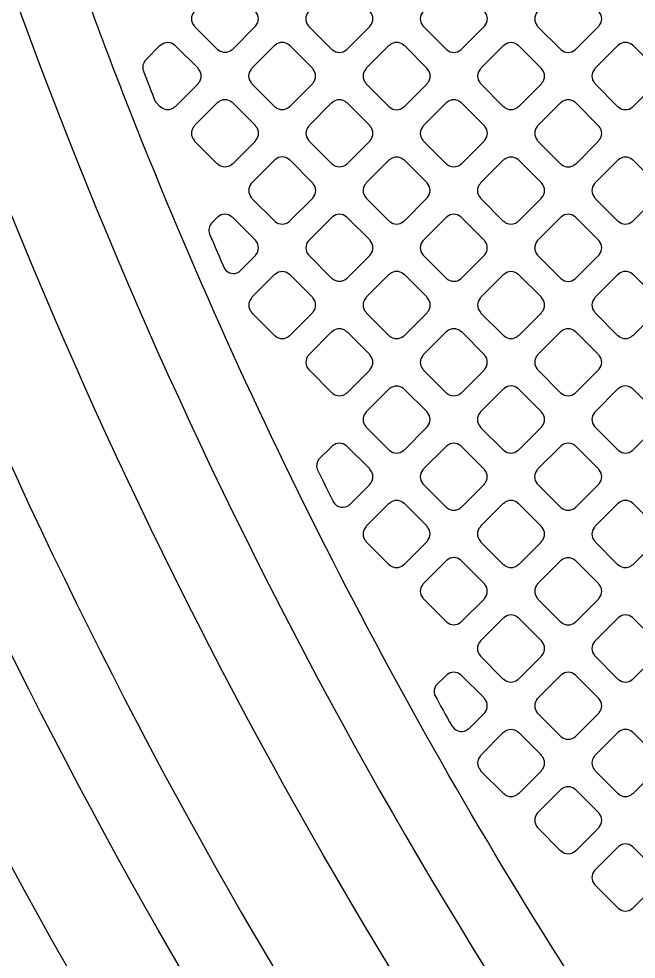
# Model space of a CAD drawing. Header units: millimetres. Extents: x 3440 to 3572, y 2 to 96.
# Drawn here: x 3524.9 to 3526.063, y 61.106 to 62.876 of the extents above; entities that cross this region are included whole.
import ezdxf

# ---------------------------------------------------------------- set-up
doc = ezdxf.new("R2010")
doc.units = ezdxf.units.MM
doc.header["$LTSCALE"] = 23.1
doc.layers.add('gbr-dxf', color=7, linetype='CONTINUOUS')

msp = doc.modelspace()

# ---------------------------------------------------------------- linework, layer by layer
at = {"layer": 'gbr-dxf', "linetype": 'Continuous'}
for points in [[(3527.8751, 56.7413), (3525.3338, 59.2826, -0.042133), (3525.3297, 59.2875, -0.16673), (3522.868, 66.4618, -0.014135)], [(3522.9442, 66.4618, 0.166721), (3525.3895, 59.3347), (3527.9302, 56.794, -0.01212)], [(3527.6921, 56.4731), (3525.0518, 59.1135, -0.042015), (3525.0477, 59.1183, -0.166954), (3522.5566, 66.371, -0.014027)], [(3522.6328, 66.3694, 0.16691), (3525.1076, 59.1655), (3527.744, 56.529, -0.019676)], [(3528.0485, 57.0068), (3525.5329, 59.5224, -0.042856), (3525.5287, 59.5273, -0.165958), (3523.2172, 66.2997, -0.01087)], [(3523.2934, 66.2983, 0.165913), (3525.5887, 59.5744), (3528.1004, 57.0627, -0.019676)], [(3528.7117, 57.7123), (3526.1736, 60.2504, -0.047409), (3526.1639, 60.2609, -0.163793), (3524.1677, 66.1912, -0.009935)], [(3524.3201, 66.189, 0.163577), (3526.2816, 60.3579), (3528.821, 57.8184, -0.008901)], [(3528.21, 57.2557), (3525.6624, 59.8033, -0.041025), (3525.6544, 59.8128, -0.164875), (3523.4951, 66.183, -0.009972)], [(3523.6475, 66.1809, 0.164763), (3525.7739, 59.9073), (3528.315, 57.3663, -0.013686)], [(3528.4854, 57.4579), (3525.9145, 60.0288, -0.041071), (3525.9062, 60.0381, -0.164322), (3523.8291, 66.1836, -0.007717)], [(3523.9815, 66.1834, 0.164179), (3526.0241, 60.1348), (3528.5916, 57.5673, -0.008541)], [(3522.407, 66.1102, 0.012838), (3522.4361, 65.4972, -0.017977), (3522.4362, 65.4956, 0.148382), (3524.9332, 59.0169), (3524.9335, 59.0165, 0.019899), (3524.9437, 59.0054, -0.01365), (3524.9445, 59.0045), (3525.1541, 58.7949, -0.018805), (3525.1553, 58.7937, 0.111695), (3525.2579, 58.729, -0.017124), (3525.2594, 58.7284, -0.221605), (3525.3809, 58.6071, -0.020682), (3525.3816, 58.6053, 0.111689), (3525.4464, 58.5027, -0.023293)], [(3525.9476, 61.0597, -0.048303), (3525.1122, 62.695, -0.021621), (3525.1114, 62.6969, -0.01136), (3524.9619, 63.1029, -0.023391), (3524.9612, 63.105, -0.01815), (3524.7611, 63.7668, -0.019795)]]:
    msp.add_lwpolyline(points, format="xyb", dxfattribs=at)
for points in [[(3525.2299, 62.863, -0.083317), (3525.2308, 62.8616), (3525.2735, 62.8189, -0.096111), (3525.2751, 62.8179, 0.37981), (3525.3011, 62.8179, -0.095956), (3525.3028, 62.8189), (3525.3452, 62.8614, -0.096111), (3525.3462, 62.863, 0.37981), (3525.3462, 62.889, -0.096458), (3525.3452, 62.8907), (3525.3028, 62.9331, -0.100824), (3525.3011, 62.9341, 0.379731), (3525.2751, 62.9341, -0.096723), (3525.2734, 62.9331), (3525.2309, 62.8906, -0.096627), (3525.2299, 62.889, 0.379731)], [(3525.4453, 62.863, -0.087784), (3525.4462, 62.8615), (3525.4889, 62.8188, -0.100151), (3525.4907, 62.8178, 0.37981), (3525.5166, 62.8178, -0.095956), (3525.5183, 62.8188), (3525.5609, 62.8614, -0.096332), (3525.5619, 62.863, 0.37981), (3525.5619, 62.889, -0.092348), (3525.5609, 62.8906), (3525.5182, 62.9333, -0.096111), (3525.5166, 62.9343, 0.379731), (3525.4906, 62.9343, -0.096458), (3525.489, 62.9333), (3525.4463, 62.8906, -0.096627), (3525.4453, 62.889, 0.379731)], [(3525.661, 62.863, -0.09253), (3525.6619, 62.8614), (3525.7045, 62.8188, -0.104691), (3525.7063, 62.8178, 0.379451), (3525.7323, 62.8178, -0.096117), (3525.7339, 62.8188), (3525.7764, 62.8613, -0.095796), (3525.7774, 62.8629, 0.37889), (3525.7774, 62.8889, -0.087947), (3525.7765, 62.8904), (3525.7336, 62.9332, -0.092228), (3525.7321, 62.9342, 0.379249), (3525.7061, 62.9341, -0.096723), (3525.7045, 62.9331), (3525.6619, 62.8906, -0.096857), (3525.661, 62.889, 0.379731)], [(3525.8765, 62.8629, -0.099964), (3525.8775, 62.8612), (3525.92, 62.8187, -0.096332), (3525.9216, 62.8177, 0.37981), (3525.9476, 62.8177, -0.096625), (3525.9492, 62.8187), (3525.992, 62.8614, -0.096111), (3525.9929, 62.8631, 0.37981), (3525.9929, 62.889, -0.096458), (3525.992, 62.8907), (3525.9495, 62.9331, -0.100824), (3525.9478, 62.9342, 0.379731), (3525.9218, 62.9342, -0.096723), (3525.9201, 62.9332), (3525.8775, 62.8905, -0.096857), (3525.8765, 62.8889, 0.379731)], [(3525.1343, 62.7781, -0.053468), (3525.1345, 62.7776, 0.001687), (3525.1571, 62.7195), (3525.1655, 62.7111, -0.103421), (3525.1673, 62.71, 0.379083), (3525.1933, 62.7101, -0.095956), (3525.1949, 62.7111), (3525.2375, 62.7537, -0.096332), (3525.2385, 62.7553, 0.37981), (3525.2385, 62.7813, -0.104392), (3525.2375, 62.7831), (3525.1952, 62.8254, -0.107961), (3525.1933, 62.8264, 0.379471), (3525.1674, 62.8264, -0.09601), (3525.1657, 62.8255), (3525.1386, 62.7983, 0.277347)], [(3525.3376, 62.7554, -0.092061), (3525.3386, 62.7538), (3525.3814, 62.711, -0.087865), (3525.3829, 62.71, 0.379422), (3525.4089, 62.7101, -0.096625), (3525.4105, 62.711), (3525.453, 62.7535, -0.096332), (3525.454, 62.7552, 0.37981), (3525.454, 62.7811, -0.104392), (3525.453, 62.7829), (3525.4104, 62.8255, -0.092233), (3525.4088, 62.8265, 0.3795), (3525.3829, 62.8265, -0.096259), (3525.3812, 62.8255), (3525.3386, 62.7829, -0.096227), (3525.3376, 62.7813, 0.378699)], [(3525.5532, 62.7552, -0.092348), (3525.5541, 62.7536), (3525.5969, 62.7108, -0.088202), (3525.5984, 62.7099, 0.37981), (3525.6244, 62.7099, -0.095956), (3525.626, 62.7109), (3525.6687, 62.7536, -0.096332), (3525.6697, 62.7552, 0.37981), (3525.6697, 62.7812, -0.087784), (3525.6688, 62.7827), (3525.626, 62.8255, -0.092233), (3525.6244, 62.8265, 0.379731), (3525.5985, 62.8265, -0.096458), (3525.5968, 62.8255), (3525.5541, 62.7828, -0.096627), (3525.5532, 62.7812, 0.379731)], [(3525.7688, 62.7552, -0.096458), (3525.7698, 62.7535), (3525.8124, 62.711, -0.092289), (3525.8139, 62.71, 0.37981), (3525.8399, 62.71, -0.096625), (3525.8415, 62.711), (3525.8841, 62.7536, -0.096111), (3525.8851, 62.7552, 0.37981), (3525.8851, 62.7812, -0.083792), (3525.8842, 62.7826), (3525.8414, 62.8254, -0.088207), (3525.8399, 62.8263, 0.379731), (3525.814, 62.8263, -0.096723), (3525.8123, 62.8254), (3525.7698, 62.7828, -0.096857), (3525.7688, 62.7812, 0.379731)], [(3525.9842, 62.7552, -0.103917), (3525.9853, 62.7534), (3526.0278, 62.7109, -0.10046), (3526.0295, 62.7099, 0.37981), (3526.0554, 62.7099, -0.096625), (3526.0571, 62.7109), (3526.0997, 62.7535, -0.096111), (3526.1007, 62.7552, 0.37981), (3526.1007, 62.7811, -0.108195), (3526.0996, 62.783), (3526.0571, 62.8255, -0.096627), (3526.0555, 62.8265, 0.379731), (3526.0295, 62.8265, -0.096625), (3526.0279, 62.8255), (3525.9852, 62.7828, -0.096111), (3525.9842, 62.7812, 0.379731)], [(3525.2298, 62.6475, -0.095968), (3525.2308, 62.6459), (3525.2733, 62.6033, -0.107982), (3525.2752, 62.6023, 0.379422), (3525.3011, 62.6023, -0.096625), (3525.3028, 62.6033), (3525.3454, 62.6459, -0.096111), (3525.3464, 62.6475, 0.379451), (3525.3464, 62.6735, -0.100588), (3525.3454, 62.6752), (3525.3028, 62.7177, -0.104101), (3525.301, 62.7188, 0.379249), (3525.2751, 62.7187, -0.096458), (3525.2734, 62.7178), (3525.2308, 62.6751, -0.096627), (3525.2298, 62.6734, 0.379357)], [(3525.4454, 62.6475, -0.083262), (3525.4463, 62.6461), (3525.4892, 62.6032, -0.096328), (3525.4908, 62.6023, 0.379422), (3525.5168, 62.6023, -0.096625), (3525.5184, 62.6033), (3525.5609, 62.6458, -0.096332), (3525.5619, 62.6474, 0.37981), (3525.5619, 62.6734, -0.096625), (3525.5609, 62.675), (3525.5183, 62.7176, -0.100151), (3525.5166, 62.7186, 0.379357), (3525.4906, 62.7186, -0.096507), (3525.489, 62.7177), (3525.4464, 62.6751, -0.096423), (3525.4454, 62.6734, 0.379)], [(3525.6609, 62.6474, -0.087946), (3525.6619, 62.6459), (3525.7045, 62.6033, -0.100093), (3525.7062, 62.6023, 0.378952), (3525.7321, 62.6023, -0.09601), (3525.7338, 62.6032), (3525.7764, 62.6459, -0.096328), (3525.7774, 62.6475, 0.379422), (3525.7774, 62.6735, -0.092348), (3525.7764, 62.6751), (3525.7339, 62.7176, -0.096111), (3525.7322, 62.7186, 0.379731), (3525.7063, 62.7186, -0.096458), (3525.7046, 62.7176), (3525.6619, 62.675, -0.096627), (3525.661, 62.6733, 0.379357)], [(3525.8765, 62.6475, -0.096458), (3525.8775, 62.6459), (3525.9202, 62.6032, -0.092289), (3525.9217, 62.6022, 0.37981), (3525.9477, 62.6022, -0.096625), (3525.9494, 62.6032), (3525.992, 62.6458, -0.096111), (3525.9929, 62.6474, 0.37981), (3525.9929, 62.6734, -0.083792), (3525.992, 62.6748), (3525.9491, 62.7177, -0.088207), (3525.9476, 62.7186, 0.379731), (3525.9217, 62.7186, -0.096625), (3525.92, 62.7177), (3525.8775, 62.6751, -0.096111), (3525.8765, 62.6735, 0.379731)], [(3525.3377, 62.5397, -0.103956), (3525.3387, 62.5379), (3525.3812, 62.4954, -0.100093), (3525.3829, 62.4944, 0.379422), (3525.4089, 62.4944, -0.096625), (3525.4105, 62.4954), (3525.4531, 62.538, -0.096111), (3525.4541, 62.5397, 0.379451), (3525.4541, 62.5656, -0.1082), (3525.4531, 62.5675), (3525.4106, 62.61, -0.096539), (3525.4089, 62.611, 0.379249), (3525.383, 62.611, -0.096458), (3525.3813, 62.61), (3525.3387, 62.5673, -0.096627), (3525.3377, 62.5657, 0.379357)], [(3525.5533, 62.5656, 0.37947), (3525.5533, 62.5397, -0.087784), (3525.5542, 62.5382), (3525.597, 62.4954, -0.083651), (3525.5984, 62.4945, 0.37981), (3525.6244, 62.4945, -0.095956), (3525.626, 62.4955), (3525.6686, 62.5381, -0.096111), (3525.6696, 62.5397, 0.379451), (3525.6696, 62.5657, -0.092029), (3525.6687, 62.5672), (3525.626, 62.6099, -0.095895), (3525.6244, 62.6108, 0.378699), (3525.5985, 62.6108, -0.095862), (3525.5968, 62.6099), (3525.5543, 62.5673, -0.096423)], [(3525.7687, 62.5397, -0.092348), (3525.7696, 62.5381), (3525.8124, 62.4953, -0.088202), (3525.8139, 62.4944, 0.37981), (3525.8399, 62.4944, -0.095956), (3525.8415, 62.4954), (3525.8843, 62.5381, -0.096332), (3525.8852, 62.5397, 0.37981), (3525.8852, 62.5657, -0.087784), (3525.8843, 62.5672), (3525.8415, 62.61, -0.092233), (3525.8399, 62.6109, 0.379731), (3525.814, 62.6109, -0.096458), (3525.8123, 62.61), (3525.7697, 62.5673, -0.096627), (3525.7687, 62.5656, 0.379731)], [(3525.9843, 62.5657, 0.37947), (3525.9844, 62.5397, -0.100399), (3525.9854, 62.538), (3526.0278, 62.4955, -0.096627), (3526.0295, 62.4945, 0.37981), (3526.0554, 62.4945, -0.096119), (3526.0571, 62.4955), (3526.0996, 62.538, -0.095819), (3526.1006, 62.5397, 0.379308), (3526.1006, 62.5656, -0.096507), (3526.0996, 62.5672), (3526.0569, 62.61, -0.083772), (3526.0555, 62.6108, 0.379), (3526.0295, 62.6109, -0.095968), (3526.0279, 62.6099), (3525.9853, 62.5673, -0.096527)], [(3525.2591, 62.471, -0.044628), (3525.2592, 62.4706, 0.001928), (3525.2877, 62.4047, 0.382701), (3525.3147, 62.3995), (3525.3454, 62.4302, -0.096121), (3525.3463, 62.4319, 0.379364), (3525.3463, 62.4578, -0.092029), (3525.3454, 62.4594), (3525.3027, 62.5021, -0.095895), (3525.301, 62.5031, 0.37891), (3525.2751, 62.5031, -0.095862), (3525.2734, 62.5021), (3525.2629, 62.4915, 0.281293)], [(3525.4454, 62.4318, -0.096625), (3525.4464, 62.4302), (3525.4888, 62.3878, -0.107961), (3525.4907, 62.3868, 0.37981), (3525.5166, 62.3868, -0.095956), (3525.5183, 62.3877), (3525.5609, 62.4304, -0.096332), (3525.5619, 62.432, 0.37981), (3525.5619, 62.458, -0.10047), (3525.5609, 62.4597), (3525.5185, 62.5021, -0.10399), (3525.5167, 62.5031, 0.379731), (3525.4907, 62.5031, -0.096458), (3525.4891, 62.5021), (3525.4464, 62.4594, -0.096627), (3525.4454, 62.4578, 0.379731)], [(3525.6609, 62.4579, 0.379249), (3525.661, 62.432, -0.083328), (3525.6618, 62.4306), (3525.7047, 62.3877, -0.096332), (3525.7063, 62.3868, 0.379451), (3525.7323, 62.3867, -0.096117), (3525.7339, 62.3877), (3525.7764, 62.4303, -0.095895), (3525.7774, 62.4319, 0.379201), (3525.7774, 62.4578, -0.096625), (3525.7764, 62.4595), (3525.7338, 62.5021, -0.100151), (3525.7321, 62.5031, 0.3795), (3525.7061, 62.5031, -0.096475), (3525.7045, 62.5021), (3525.6619, 62.4595, -0.096195)], [(3525.8765, 62.4319, -0.092348), (3525.8775, 62.4303), (3525.9201, 62.3876, -0.088202), (3525.9216, 62.3867, 0.37981), (3525.9476, 62.3867, -0.095956), (3525.9492, 62.3877), (3525.992, 62.4304, -0.096332), (3525.9929, 62.432, 0.37981), (3525.9929, 62.458, -0.087784), (3525.992, 62.4595), (3525.9493, 62.5022, -0.092233), (3525.9478, 62.5031, 0.379731), (3525.9218, 62.5031, -0.096458), (3525.9202, 62.5021), (3525.8775, 62.4595, -0.096627), (3525.8765, 62.4578, 0.379731)], [(3525.3378, 62.3242, -0.099971), (3525.3388, 62.3225), (3525.3813, 62.28, -0.096328), (3525.3829, 62.279, 0.379422), (3525.4089, 62.279, -0.096625), (3525.4105, 62.28), (3525.453, 62.3225, -0.096332), (3525.454, 62.3241, 0.37981), (3525.454, 62.3501, -0.096625), (3525.453, 62.3517), (3525.4103, 62.3944, -0.083651), (3525.4089, 62.3953, 0.3795), (3525.383, 62.3953, -0.096259), (3525.3813, 62.3944), (3525.3387, 62.3518, -0.096227), (3525.3378, 62.3501, 0.378699)], [(3525.5532, 62.3242, -0.10047), (3525.5542, 62.3224), (3525.5968, 62.2798, -0.096332), (3525.5984, 62.2789, 0.37981), (3525.6244, 62.2789, -0.096625), (3525.626, 62.2798), (3525.6687, 62.3226, -0.096111), (3525.6697, 62.3242, 0.37981), (3525.6697, 62.3502, -0.096458), (3525.6687, 62.3518), (3525.6262, 62.3944, -0.100499), (3525.6244, 62.3954, 0.379731), (3525.5985, 62.3954, -0.096458), (3525.5968, 62.3944), (3525.5541, 62.3518, -0.096627), (3525.5532, 62.3501, 0.379731)], [(3525.7688, 62.3242, -0.08798), (3525.7697, 62.3227), (3525.8126, 62.2798, -0.083168), (3525.814, 62.279, 0.378747), (3525.8399, 62.279, -0.09601), (3525.8415, 62.2799), (3525.8841, 62.3226, -0.095916), (3525.8851, 62.3242, 0.379422), (3525.8851, 62.3502, -0.092348), (3525.8842, 62.3517), (3525.8416, 62.3943, -0.096111), (3525.8399, 62.3953, 0.379731), (3525.814, 62.3953, -0.096458), (3525.8123, 62.3943), (3525.7698, 62.3518, -0.096627), (3525.7688, 62.3501, 0.3795)], [(3525.9842, 62.3501, 0.379249), (3525.9842, 62.3242, -0.096458), (3525.9852, 62.3225), (3526.0278, 62.28, -0.092289), (3526.0293, 62.279, 0.379308), (3526.0553, 62.279, -0.095968), (3526.0569, 62.28), (3526.0996, 62.3226, -0.096328), (3526.1006, 62.3243, 0.379422), (3526.1006, 62.3502, -0.10047), (3526.0995, 62.352), (3526.057, 62.3945, -0.088202), (3526.0555, 62.3954, 0.3795), (3526.0295, 62.3955, -0.096969), (3526.0279, 62.3945), (3525.9852, 62.3518, -0.096842)], [(3525.4454, 62.2424, 0.37947), (3525.4454, 62.2164, -0.092348), (3525.4464, 62.2149), (3525.489, 62.1723, -0.10399), (3525.4908, 62.1712, 0.379308), (3525.5167, 62.1712, -0.09601), (3525.5184, 62.1722), (3525.5609, 62.2147, -0.096227), (3525.5619, 62.2164, 0.379422), (3525.5619, 62.2423, -0.088014), (3525.561, 62.2438), (3525.5181, 62.2866, -0.092233), (3525.5166, 62.2876, 0.379357), (3525.4906, 62.2876, -0.096507), (3525.489, 62.2866), (3525.4464, 62.244, -0.096423)], [(3525.6609, 62.2163, -0.096117), (3525.6619, 62.2147), (3525.7043, 62.1723, -0.10771), (3525.7062, 62.1712, 0.379201), (3525.7321, 62.1712, -0.095956), (3525.7338, 62.1722), (3525.7764, 62.2148, -0.096332), (3525.7774, 62.2165, 0.379308), (3525.7774, 62.2424, -0.100076), (3525.7764, 62.2441), (3525.734, 62.2866, -0.10417), (3525.7322, 62.2876, 0.37947), (3525.7063, 62.2876, -0.096458), (3525.7046, 62.2866), (3525.6619, 62.2439, -0.096627), (3525.661, 62.2423, 0.3795)], [(3525.8765, 62.2165, -0.087784), (3525.8774, 62.215), (3525.9202, 62.1722, -0.083651), (3525.9216, 62.1713, 0.37981), (3525.9476, 62.1713, -0.095956), (3525.9492, 62.1723), (3525.9918, 62.2149, -0.096111), (3525.9928, 62.2165, 0.37981), (3525.9928, 62.2425, -0.09253), (3525.9919, 62.244), (3525.9493, 62.2866, -0.096627), (3525.9476, 62.2876, 0.379731), (3525.9217, 62.2876, -0.096723), (3525.92, 62.2866), (3525.8775, 62.2441, -0.096627), (3525.8765, 62.2424, 0.379731)], [(3525.5533, 62.1086, -0.096625), (3525.5543, 62.107), (3525.5968, 62.0644, -0.092233), (3525.5984, 62.0635, 0.379451), (3525.6244, 62.0635, -0.09601), (3525.626, 62.0644), (3525.6686, 62.1071, -0.095796), (3525.6696, 62.1087, 0.378779), (3525.6696, 62.1346, -0.083262), (3525.6687, 62.136), (3525.6259, 62.1789, -0.088207), (3525.6244, 62.1798, 0.37947), (3525.5985, 62.1798, -0.096458), (3525.5968, 62.1788), (3525.5543, 62.1363, -0.096627), (3525.5533, 62.1346, 0.379731)], [(3525.7687, 62.1086, -0.10047), (3525.7697, 62.1069), (3525.8122, 62.0645, -0.096111), (3525.8138, 62.0635, 0.37981), (3525.8398, 62.0635, -0.095956), (3525.8414, 62.0645), (3525.8841, 62.1072, -0.096332), (3525.8851, 62.1088, 0.37981), (3525.8851, 62.1348, -0.096625), (3525.8841, 62.1364), (3525.8417, 62.1789, -0.100151), (3525.8399, 62.1799, 0.379731), (3525.814, 62.1799, -0.096458), (3525.8123, 62.1789), (3525.7697, 62.1363, -0.096627), (3525.7687, 62.1346, 0.379731)], [(3525.9842, 62.1347, 0.379249), (3525.9842, 62.1088, -0.092348), (3525.9852, 62.1072), (3526.028, 62.0644, -0.088202), (3526.0295, 62.0635, 0.37981), (3526.0554, 62.0635, -0.095956), (3526.0571, 62.0645), (3526.0996, 62.107, -0.096111), (3526.1006, 62.1086, 0.379451), (3526.1006, 62.1346, -0.104473), (3526.0995, 62.1364), (3526.0569, 62.179, -0.091578), (3526.0553, 62.1799, 0.378939), (3526.0294, 62.1799, -0.096475), (3526.0278, 62.179), (3525.9852, 62.1364, -0.096195)], [(3525.4617, 62.0283, 0.001837), (3525.4919, 61.9671, -0.029288), (3525.4923, 61.9664, 0.475384), (3525.5229, 61.9614, -0.023724), (3525.5233, 61.9618), (3525.5609, 61.9993, -0.095895), (3525.5619, 62.001, 0.379422), (3525.5618, 62.0269, -0.096625), (3525.5609, 62.0286), (3525.5184, 62.071, -0.100151), (3525.5167, 62.072, 0.37926), (3525.4907, 62.0721, -0.095968), (3525.4891, 62.0711), (3525.4645, 62.0465, 0.241425)], [(3525.661, 62.0009, -0.096458), (3525.662, 61.9993), (3525.7045, 61.9567, -0.092289), (3525.7061, 61.9558, 0.37981), (3525.7321, 61.9558, -0.096625), (3525.7337, 61.9568), (3525.7763, 61.9994, -0.096332), (3525.7773, 62.001, 0.37981), (3525.7773, 62.027, -0.083317), (3525.7764, 62.0284), (3525.7336, 62.0712, -0.088202), (3525.7321, 62.0721, 0.379731), (3525.7062, 62.0721, -0.096458), (3525.7045, 62.0711), (3525.662, 62.0286, -0.096857), (3525.661, 62.0269, 0.379731)], [(3525.8764, 62.0009, -0.10047), (3525.8774, 61.9992), (3525.92, 61.9566, -0.096111), (3525.9216, 61.9557, 0.37981), (3525.9476, 61.9557, -0.095956), (3525.9492, 61.9566), (3525.992, 61.9994, -0.096332), (3525.9929, 62.001, 0.37981), (3525.9929, 62.027, -0.096625), (3525.992, 62.0286), (3525.9494, 62.0712, -0.100151), (3525.9476, 62.0722, 0.379731), (3525.9217, 62.0722, -0.096458), (3525.92, 62.0712), (3525.8774, 62.0286, -0.096627), (3525.8764, 62.0269, 0.379731)], [(3525.5532, 61.8931, -0.092348), (3525.5541, 61.8916), (3525.5968, 61.8489, -0.088202), (3525.5983, 61.848, 0.37981), (3525.6242, 61.848, -0.095956), (3525.6259, 61.8489), (3525.6686, 61.8917, -0.096111), (3525.6696, 61.8933, 0.37981), (3525.6696, 61.9193, -0.088014), (3525.6687, 61.9208), (3525.626, 61.9634, -0.092289), (3525.6244, 61.9644, 0.379731), (3525.5985, 61.9644, -0.096723), (3525.5968, 61.9634), (3525.5541, 61.9207, -0.096627), (3525.5532, 61.9191, 0.379731)], [(3525.7687, 61.8933, -0.09601), (3525.7696, 61.8916), (3525.8124, 61.8489, -0.092398), (3525.8139, 61.8479, 0.379422), (3525.8399, 61.848, -0.096625), (3525.8415, 61.8489), (3525.8841, 61.8915, -0.096332), (3525.8851, 61.8932, 0.37981), (3525.8851, 61.9191, -0.083317), (3525.8842, 61.9205), (3525.8413, 61.9635, -0.088202), (3525.8398, 61.9644, 0.379357), (3525.8139, 61.9644, -0.096507), (3525.8122, 61.9634), (3525.7696, 61.9208, -0.096423), (3525.7687, 61.9192, 0.379)], [(3525.9842, 61.8931, -0.104392), (3525.9853, 61.8914), (3526.0278, 61.8489, -0.10046), (3526.0295, 61.8479, 0.37981), (3526.0554, 61.8479, -0.096625), (3526.0571, 61.8488), (3526.0997, 61.8915, -0.096111), (3526.1007, 61.8931, 0.37981), (3526.1007, 61.9191, -0.108195), (3526.0996, 61.9209), (3526.0571, 61.9634, -0.096627), (3526.0555, 61.9644, 0.379731), (3526.0295, 61.9644, -0.096475), (3526.0279, 61.9634), (3525.9852, 61.9208, -0.096627), (3525.9842, 61.9191, 0.379731)], [(3525.6608, 61.7854, -0.088014), (3525.6618, 61.7839), (3525.7045, 61.7412, -0.100824), (3525.7062, 61.7402, 0.379451), (3525.7321, 61.7402, -0.096117), (3525.7338, 61.7412), (3525.7764, 61.7838, -0.095895), (3525.7774, 61.7855, 0.37889), (3525.7774, 61.8114, -0.092029), (3525.7765, 61.813), (3525.7337, 61.8557, -0.096539), (3525.7321, 61.8567, 0.379249), (3525.7061, 61.8567, -0.096458), (3525.7045, 61.8557), (3525.6618, 61.813, -0.096857), (3525.6608, 61.8114, 0.379731)], [(3525.8765, 61.8114, 0.37947), (3525.8765, 61.7854, -0.096625), (3525.8775, 61.7838), (3525.9202, 61.7411, -0.092233), (3525.9217, 61.7401, 0.379308), (3525.9477, 61.7401, -0.09601), (3525.9493, 61.7411), (3525.992, 61.7837, -0.096227), (3525.9929, 61.7854, 0.379422), (3525.9929, 61.8113, -0.083601), (3525.992, 61.8127), (3525.9491, 61.8556, -0.088202), (3525.9476, 61.8566, 0.379357), (3525.9217, 61.8566, -0.096507), (3525.92, 61.8556), (3525.8775, 61.813, -0.096423)], [(3525.7687, 61.6776, -0.09253), (3525.7696, 61.676), (3525.8124, 61.6332, -0.088202), (3525.8139, 61.6323, 0.37981), (3525.8399, 61.6323, -0.095956), (3525.8415, 61.6333), (3525.8843, 61.676, -0.096332), (3525.8852, 61.6777, 0.37981), (3525.8852, 61.7036, -0.087784), (3525.8843, 61.7051), (3525.8415, 61.7479, -0.092233), (3525.8399, 61.7489, 0.379731), (3525.814, 61.7489, -0.096458), (3525.8123, 61.7479), (3525.7697, 61.7052, -0.096857), (3525.7687, 61.7036, 0.379731)], [(3525.9844, 61.6776, -0.10047), (3525.9854, 61.6759), (3526.0278, 61.6334, -0.096332), (3526.0295, 61.6325, 0.379451), (3526.0554, 61.6324, -0.096117), (3526.0571, 61.6334), (3526.0996, 61.676, -0.095796), (3526.1006, 61.6776, 0.378779), (3526.1006, 61.7035, -0.09601), (3526.0996, 61.7052), (3526.0569, 61.7479, -0.083772), (3526.0555, 61.7488, 0.37947), (3526.0295, 61.7488, -0.096458), (3526.0279, 61.7478), (3525.9853, 61.7052, -0.096627), (3525.9844, 61.7036, 0.379731)], [(3525.6829, 61.6035, 0.001801), (3525.7154, 61.5452, -0.092486), (3525.7173, 61.5432, 0.459542), (3525.7465, 61.5391, -0.089205), (3525.7488, 61.5405), (3525.7764, 61.5682, -0.096227), (3525.7774, 61.5698, 0.379422), (3525.7774, 61.5957, -0.100399), (3525.7764, 61.5975), (3525.7339, 61.64, -0.10437), (3525.7321, 61.641, 0.379731), (3525.7061, 61.641, -0.096458), (3525.7045, 61.64), (3525.6851, 61.6207, 0.221708)], [(3525.8765, 61.5698, -0.092348), (3525.8775, 61.5682), (3525.9201, 61.5255, -0.088207), (3525.9216, 61.5246, 0.379451), (3525.9476, 61.5246, -0.096117), (3525.9492, 61.5256), (3525.992, 61.5683, -0.095796), (3525.993, 61.57, 0.37889), (3525.9929, 61.5959, -0.088014), (3525.992, 61.5974), (3525.9493, 61.6401, -0.092187), (3525.9477, 61.6411, 0.379249), (3525.9218, 61.641, -0.096458), (3525.9202, 61.6401), (3525.8775, 61.5974, -0.096627), (3525.8765, 61.5957, 0.379731)], [(3525.7688, 61.4621, -0.091011), (3525.7697, 61.4606), (3525.8126, 61.4178, -0.083), (3525.8139, 61.4169, 0.379299), (3525.8399, 61.4169, -0.095956), (3525.8415, 61.4179), (3525.8841, 61.4605, -0.096332), (3525.8851, 61.4621, 0.37981), (3525.8851, 61.4881, -0.092348), (3525.8842, 61.4897), (3525.8416, 61.5322, -0.096111), (3525.8399, 61.5332, 0.3795), (3525.814, 61.5332, -0.096462), (3525.8123, 61.5323), (3525.7698, 61.4897, -0.099711), (3525.7688, 61.488, 0.37853)], [(3525.9842, 61.4621, -0.096458), (3525.9852, 61.4605), (3526.0279, 61.4178, -0.092959), (3526.0295, 61.4168, 0.379237), (3526.0554, 61.4168, -0.095506), (3526.057, 61.4178), (3526.0997, 61.4604, -0.095585), (3526.1007, 61.4621, 0.379465), (3526.1007, 61.488, -0.100285), (3526.0997, 61.4898), (3526.057, 61.5324, -0.088207), (3526.0555, 61.5334, 0.379731), (3526.0295, 61.5334, -0.096723), (3526.0279, 61.5324), (3525.9852, 61.4897, -0.096857), (3525.9842, 61.4881, 0.379731)], [(3525.8765, 61.3544, -0.08798), (3525.8774, 61.3529), (3525.9204, 61.3099, -0.083168), (3525.9218, 61.3091, 0.378747), (3525.9477, 61.3091, -0.09601), (3525.9493, 61.31), (3525.992, 61.3527, -0.095916), (3525.9929, 61.3543, 0.379422), (3525.9929, 61.3803, -0.092348), (3525.992, 61.3818), (3525.9493, 61.4245, -0.096111), (3525.9476, 61.4255, 0.379731), (3525.9217, 61.4255, -0.096458), (3525.92, 61.4245), (3525.8775, 61.382, -0.096627), (3525.8765, 61.3804, 0.3795)], [(3525.9843, 61.2725, 0.379605), (3525.9844, 61.2466, -0.09253), (3525.9853, 61.245), (3526.028, 61.2023, -0.088207), (3526.0295, 61.2014, 0.379451), (3526.0554, 61.2014, -0.096117), (3526.0571, 61.2024), (3526.0996, 61.2449, -0.095895), (3526.1006, 61.2466, 0.378779), (3526.1006, 61.2725, -0.103582), (3526.0996, 61.2743), (3526.057, 61.3168, -0.091916), (3526.0555, 61.3177, 0.378945), (3526.0295, 61.3178, -0.096355), (3526.0279, 61.3168), (3525.9853, 61.2742, -0.096423)]]:
    msp.add_lwpolyline(points, format="xyb", close=True, dxfattribs=at)

doc.saveas('drawing.dxf')
